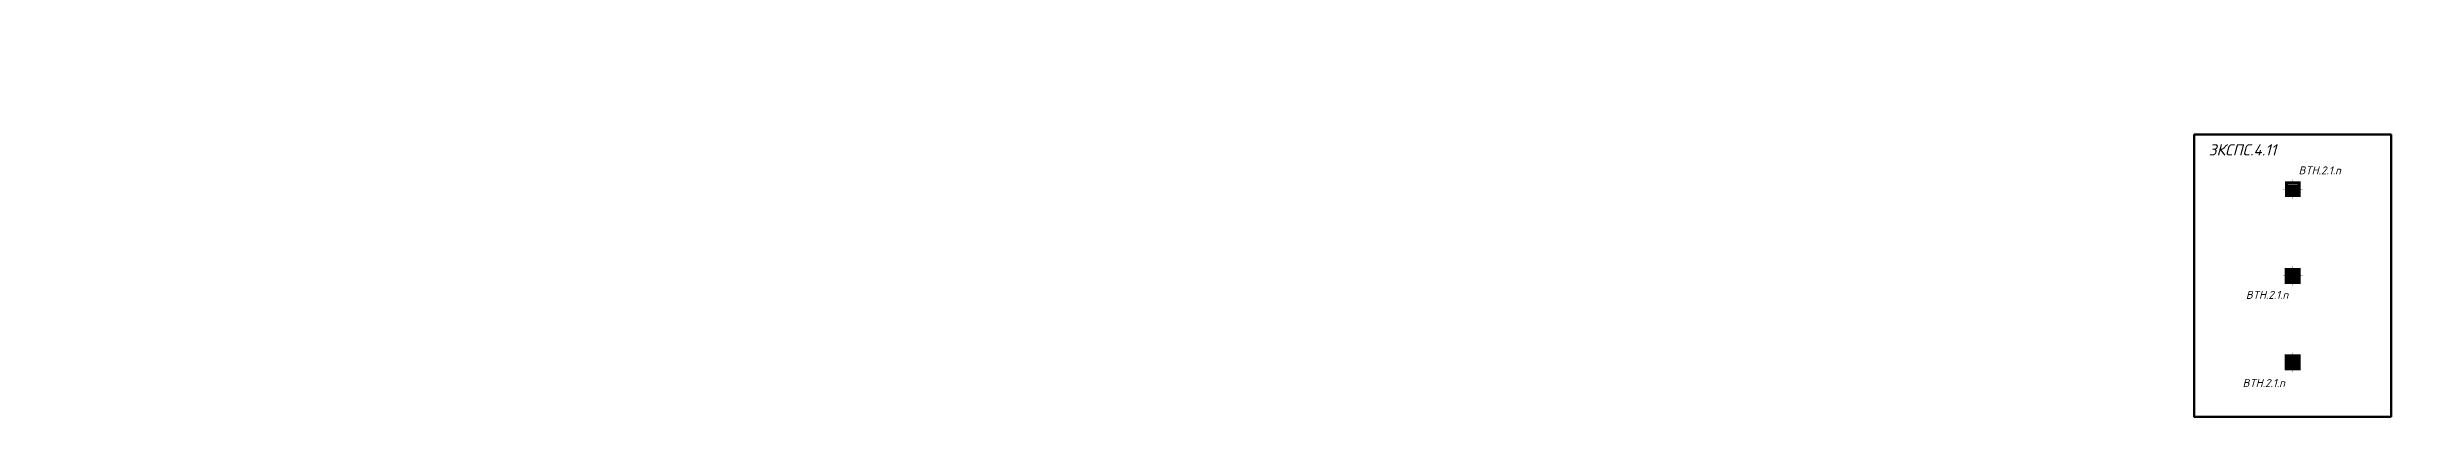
# Model space of a CAD drawing. Header units: millimetres. Extents: x -352922 to 429463, y -483593 to 355472.
# Drawn here: x 128018 to 201321, y 55306 to 66846 of the extents above; entities that cross this region are included whole.
import ezdxf
from ezdxf import colors
from ezdxf.entities.mleader import LeaderData, LeaderLine
from ezdxf.math import Vec2, Vec3

# ---------------------------------------------------------------- set-up
doc = ezdxf.new("R2010")
doc.units = ezdxf.units.MM
doc.header["$LTSCALE"] = 0.5
doc.linetypes.add('CONTI', pattern=[0])
doc.layers.get('0').update_dxf_attribs({"lineweight": 18})
for name, color, linetype, lineweight in [('! BSN__тонкая  текст - 015', 250, 'Continuous', 15), ('! ЗКПС НОМЕР 1', 4, 'Continuous', 50), ('13_АПС_оборудование', 1, 'Continuous', 30), ('13_АПС_текст', 1, 'Continuous', 30), ('АР_Штриховка_Стималит', 5, 'Continuous', 0)]:
    doc.layers.add(name, color=color, linetype=linetype, lineweight=lineweight)
doc.styles.add('ISOCPEUR', font='isocpeui.ttf', dxfattribs={"height": 250})

# ---------------------------------------------------------------- blocks, each defined once
blk = doc.blocks.new('102')
at = {"layer": '! ЗКПС НОМЕР 1', "true_color": 0x78b1e2}
h = blk.add_hatch(color=143, dxfattribs=at)
h.dxf.hatch_style = 1
h.paths.add_polyline_path([(1716.113694415792, -5163.039937988546), (1711.154233851485, -5163.039937988546), (1711.154233851485, -5167.999589089693), (1716.113694415792, -5167.999589089693)])
at = {"layer": '! BSN__тонкая  текст - 015', "color": 1, "lineweight": 30, "ltscale": 100, "const_width": 0.05}
for points in [[(1711.145976266222, -5165.489528501576), (1710.5746188996, -5165.489528501576)], [(1713.634532998612, -5162.454548037247), (1713.634532998612, -5163.025905403869)], [(1716.705236405927, -5165.489528501576), (1716.133879039306, -5165.489528501576)], [(1713.634532998612, -5168.013808176953), (1713.634532998612, -5168.585165543574)]]:
    blk.add_lwpolyline(points, dxfattribs=at)
at = {"layer": '! BSN__тонкая  текст - 015', "color": 1, "lineweight": 30, "ltscale": 100, "const_width": 0.03000000000000001, "elevation": 0.00250876631890656}
blk.add_lwpolyline([(1711.154233851485, -5163.039937988546), (1716.113694415792, -5163.039937988546), (1716.113694415792, -5167.999589089693), (1711.154233851485, -5167.999589089693)], close=True, dxfattribs=at)
at = {"color": 1, "lineweight": 5, "ltscale": 100, "const_width": 0.03, "elevation": 0.004780863597295249}
blk.add_lwpolyline([(1714.181336107777, -5164.400536054396), (1713.052417764877, -5165.003524889264), (1714.199883372537, -5165.988765572794), (1713.089328195398, -5166.58637057677)], dxfattribs=at)
blk = doc.blocks.new('746')
at = {"layer": '! ЗКПС НОМЕР 1', "true_color": 0x78b1e2}
h = blk.add_hatch(color=143, dxfattribs=at)
h.dxf.hatch_style = 1
h.paths.add_polyline_path([(846.5088361436274, -5270.353580021907), (846.5088361436274, -5275.226844894348), (851.3843345811473, -5275.226844894348), (851.3843345811473, -5270.353580021907)])
h.paths.add_polyline_path([(850.5043616763137, -5271.287245091495), (850.5043616763137, -5274.35447257108), (847.4479905810895, -5274.35447257108), (847.4479905810895, -5271.287245091495)], flags=16)
at = {"layer": 'АР_Штриховка_Стималит', "true_color": 0xffffff}
h = blk.add_hatch(color=7, dxfattribs=at)
h.dxf.hatch_style = 1
h.paths.add_polyline_path([(847.4729964073949, -5271.310678987133), (847.4729964073949, -5274.334505942397), (850.4883261170535, -5274.334505942397), (850.4883261170535, -5271.310678987133)])
at = {"layer": '! BSN__тонкая  текст - 015', "color": 1, "lineweight": 30, "ltscale": 100, "const_width": 0.05}
for points in [[(848.9348308578483, -5269.737895973212), (848.9348308578483, -5270.309253339834)], [(846.4462741254574, -5272.772876437542), (845.8749167588358, -5272.772876437542)], [(848.9348308578483, -5275.278351645778), (848.9348308578483, -5275.8497090124)], [(852.0055342651631, -5272.772876437542), (851.4341768985414, -5272.772876437542)]]:
    blk.add_lwpolyline(points, dxfattribs=at)
at = {"color": 1, "lineweight": 5, "ltscale": 100, "elevation": 0.002508766318906562}
for points, const_width in [([(846.4771060991679, -5275.26017210037), (851.4139922750273, -5275.26017210037), (851.4139922750273, -5270.323285924511), (846.4771060991679, -5270.323285924511)], 0.03), ([(847.4729964073949, -5274.334505942397), (850.4883261170535, -5274.334505942397), (850.4883261170535, -5271.310678987133), (847.4729964073949, -5271.310678987133)], 0.01)]:
    blk.add_lwpolyline(points, close=True, dxfattribs=dict(at, const_width=const_width))
at = {"color": 1, "lineweight": 5, "ltscale": 100, "const_width": 0.03, "elevation": 0.004780863597295251}
blk.add_lwpolyline([(849.4816339670133, -5271.683883990359), (848.3527156241134, -5272.286872825229), (849.5001812317741, -5273.272113508761), (848.3896260546344, -5273.869718512737)], dxfattribs=at)

msp = doc.modelspace()

# ---------------------------------------------------------------- linework, layer by layer
at = {"layer": '! ЗКПС НОМЕР 1', "color": 84, "transparency": 33554559}
msp.add_lwpolyline([(201260.6307972516, 55305.66204984971), (195110.6145433924, 55305.68245835247), (195110.6145433905, 64113.42715759076), (195110.6145433905, 64113.42715759076), (195110.6145433905, 64113.42715759078), (201260.6145433905, 64113.42715759086), (201260.6172920273, 61455.68245835253), (201260.6307972517, 61455.66216089622)], close=True, dxfattribs=at)

# ---------------------------------------------------------------- block references
at = {"layer": '13_АПС_оборудование', "transparency": 33554687, "xscale": 100, "yscale": 100, "zscale": 100}
msp.add_blockref('746', (113292.9697005962, 589686.5639013147, 0.250876631890656), dxfattribs=at)
at = {"layer": '13_АПС_оборудование', "transparency": 33554559, "xscale": 100, "yscale": 100, "zscale": 100}
for p in [(26822.99948651975, 576259.1693310752, -0.478086359729525), (26822.99948651975, 573559.1693310752, -0.478086359729525)]:
    msp.add_blockref('102', p, dxfattribs=at)

# ---------------------------------------------------------------- texts
at = {"layer": '13_АПС_текст', "color": 5, "transparency": 33554687, "style": 'ISOCPEUR'}
msp.add_text('ЗКСПС.4.11', height=350, dxfattribs=at).set_placement((195559.5106311617, 63462.50529853697))
at = {"layer": '13_АПС_текст', "transparency": 33554559, "style": 'ISOCPEUR'}
for p in [(198366.9401307225, 62872.11864955432, -5.00000019165725e-09), (196721.8315061142, 58989.63613148208, -5.00000019165725e-09), (196619.0261118428, 56242.46691253863, -5.00000019165725e-09)]:
    msp.add_text('BTH.2.1.n', height=250, dxfattribs=at).set_placement(p)

# ---------------------------------------------------------------- leaders
at = {"layer": '13_АПС_оборудование', "color": 18, "linetype": 'CONTI', "lineweight": 5, "ltscale": 100, "true_color": 0x000000, "transparency": 33554559}
ml = msp.add_multileader_mtext('Standard', dxfattribs=at)
ml.set_content('Оборудование АПС', color=(0, 0, 0), style='ISOCPEUR')
ml.set_leader_properties(color=256, linetype='ByLayer', lineweight=-1)
ml.build(insert=Vec2(0, 0))
ml.multileader.update_dxf_attribs({"text_left_attachment_type": 6, "text_right_attachment_type": 6, "dogleg_length": 2, "arrow_head_size": 200, "scale": 100})
ctx = ml.context
ctx.base_point, ctx.scale, ctx.char_height, ctx.arrow_head_size, ctx.landing_gap_size, ctx.plane_origin = Vec3(-188945.6245938721, 61396.07820434519), 100, 250, 200, 0, Vec3(-184042.7422952047, 59859.08312545513)
ctx.left_attachment, ctx.right_attachment = 6, 6
notes = []
notes.append((ctx, [(1, (1, 1, 0), (-185750.1700484176, 61396.07820434519), (-1, 0), 200, [(0, [(-183533.4793678704, 66845.6824583525)], 0, [])])]))
ctx.mtext.insert, ctx.mtext.width, ctx.mtext.flow_direction = Vec3(-188945.6245938721, 61721.07820434519), 6184.08782410997, 5
for ctx, leaders in notes:
    for number, flags, end, landing, length, lines in leaders:
        leader = LeaderData()
        leader.index, (leader.has_last_leader_line, leader.has_dogleg_vector, leader.attachment_direction) = number, flags
        leader.last_leader_point, leader.dogleg_vector, leader.dogleg_length = Vec3(end), Vec3(landing), length
        for number, points, colour, breaks in lines:
            line = LeaderLine()
            line.index, line.vertices, line.color, line.breaks = number, Vec3.list(points), colors.encode_raw_color(colour), breaks
            leader.lines.append(line)
        ctx.leaders.append(leader)

doc.saveas('drawing.dxf')
